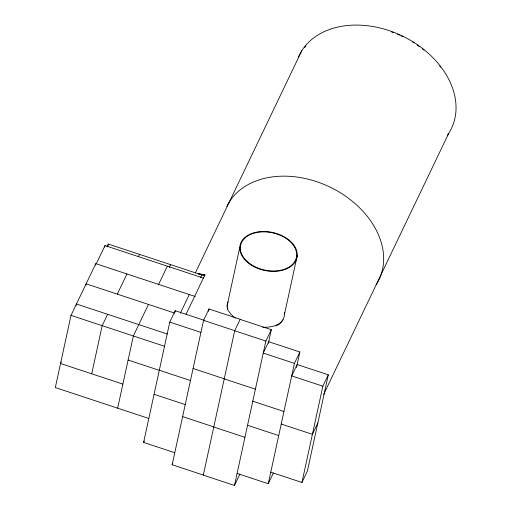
<?xml version="1.0" encoding="UTF-8"?>
<svg xmlns="http://www.w3.org/2000/svg" width="511" height="511" viewBox="0 0 511 511"><rect width="100%" height="100%" fill="white"/><g stroke="black" fill="none" stroke-linecap="round" stroke-linejoin="round"><path stroke-width="0.77" d="M195.291 296.527L95.793 263.657L71.01 315.376L55.322 387.581L148.822 418.464M76.126 305.559L76.465 304.007L167.333 334.022M85.797 285.336L86.129 283.829L174.749 313.102M95.468 265.164L95.793 263.657M104.685 247.081L105.011 245.574L203.397 278.073M107.815 246.385L108.319 244.06L204.79 275.927M91.718 373.809L102.181 325.673L107.629 314.297M117.651 408.168L133.345 335.97L148.458 304.422M174.781 452.727L143.61 442.43L169.767 322.096L175.216 310.72L204.157 320.282M174.877 312.278L175.216 310.72M203.333 475.058L172.162 464.761L203.544 320.359L208.999 308.983L240.164 319.279L234.69 330.758L265.861 341.048L271.309 329.672L240.144 319.381M208.488 311.314L208.999 308.983M235.264 318.212L230.8 314.086L227.957 310.1L227.076 305.782L239.793 247.267M203.544 320.359L234.715 330.655L203.308 475.153L234.479 485.45L265.861 341.048M268.358 343.251L271.309 329.672M262.724 327.283C271.654 327.506 283.995 325.264 284.531 314.105L297.249 255.589M237.091 473.41L268.262 483.706L294.413 363.372L299.861 351.996L268.697 341.699L263.248 353.075L294.413 363.372M296.489 367.524L299.861 351.996M270.766 472.17L301.937 482.461L322.856 386.195L328.305 374.818L297.14 364.528L291.692 375.898L322.856 386.195M328.305 374.818L307.386 471.085L301.937 482.461M227.076 305.782L228.078 301.944M96.349 263.663L105.011 245.574M106.959 246.902L108.319 244.06M61.231 362.088L60.553 363.513L122.883 384.106M117.294 294.125L126.958 273.953M138.462 256.49L139.484 254.357M158.346 284.946L167.346 266.167M169.288 267.496L170.655 264.647M195.323 272.951L301.841 50.634M180.294 313.326L189.294 294.54M200.459 277.786L201.819 274.944M186.01 314.354L204.975 274.777L198.083 273.711M143.61 442.43L144.294 441.012M172.162 464.761L172.846 463.336M234.479 485.45L239.927 474.074M268.262 483.706L273.372 473.039M323.642 394.428L448.76 133.282M317.848 422.955L312.393 434.331L281.229 424.034M280.462 323.195L283.1 319.771M276.074 325.909L280.022 323.763M198.67 273.902L204.962 274.861M169.767 322.096L200.932 332.393M71.01 315.376L164.51 346.266M193.088 368.495L224.252 378.792M224.233 378.887L255.398 389.184M159.304 370.232L190.469 380.529M128.114 360.038L159.285 370.334M252.785 401.205L283.95 411.502M154.073 394.3L185.238 404.591M247.554 425.273L278.719 435.57M182.625 416.625L213.79 426.921M213.77 427.024L244.935 437.314M227.12 306.958L227.561 309.117M284.403 312.591L284.531 314.105M226.82 206.438A84.436 62.157 25.6 0 1 333.21 188.7A84.436 62.157 25.6 0 1 376.377 284.359M298.245 57.488A84.436 62.157 25.6 0 1 405.574 37.61A84.436 62.157 25.6 0 1 447.464 135.204M304.55 47.759A83.855 61.729 25.6 0 1 306.019 45.933M391.503 31.899A83.855 61.729 25.6 0 1 393.694 32.717M397.334 34.192A83.855 61.729 25.6 0 1 399.5 35.144M400.937 35.796A83.855 61.729 25.6 0 1 403.064 36.818M412.607 42.1A83.855 61.729 25.6 0 1 413.929 42.93M417.187 45.089A83.855 61.729 25.6 0 1 419.097 46.437M422.201 48.756A83.855 61.729 25.6 0 1 424.002 50.187M439.703 66.066A83.855 61.729 25.6 0 1 440.603 67.248M247.413 262.284A29.114 19.418 12.3 0 0 295.978 260.501A29.114 19.418 12.3 0 0 262.169 231.502A29.114 19.418 12.3 0 0 247.413 262.284M247.835 262.066A28.533 19.028 12.3 0 0 295.428 260.316A28.533 19.028 12.3 0 0 262.29 231.898A28.533 19.028 12.3 0 0 247.835 262.066"/></g></svg>
